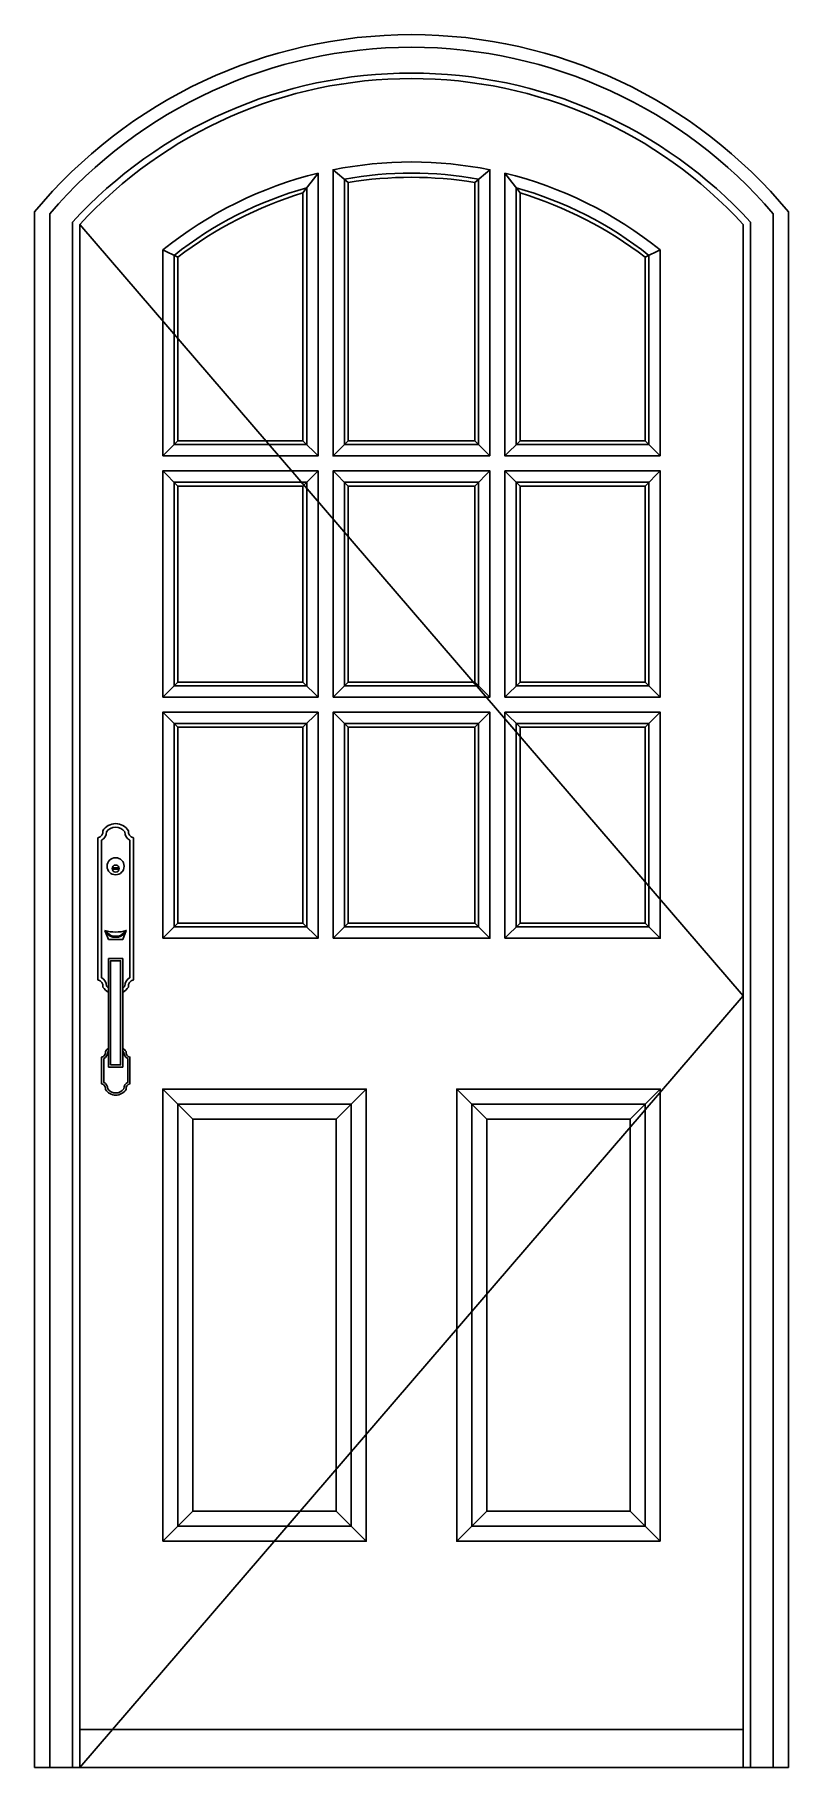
# Model space of a CAD drawing. Header units: metres. Extents: x -4543 to -3543, y -7 to 2292.
import ezdxf

# ---------------------------------------------------------------- set-up
doc = ezdxf.new("R2010")
doc.units = ezdxf.units.M
for name, color, linetype in [('2', 2, 'Continuous'), ('3', 3, 'Continuous'), ('4', 4, 'Continuous'), ('7', 7, 'Continuous'), ('BH', 3, 'Continuous')]:
    doc.layers.add(name, color=color, linetype=linetype)

msp = doc.modelspace()

# ---------------------------------------------------------------- hatches: boundary and pattern name
at = {"layer": 'BH'}
h = msp.add_hatch(dxfattribs=at)
h.set_pattern_fill('AR-RROOF', scale=300)
h.paths.add_polyline_path([(-4352.62, 1753.04), (-4186.62, 1753.04), (-4186.62, 2082.07, 0.09), (-4352.62, 1996.69)])
h.paths.add_polyline_path([(-4126.62, 1753.04), (-3958.62, 1753.04), (-3958.62, 2096.01, 0.08), (-4126.62, 2096.01)])
h.paths.add_polyline_path([(-3898.62, 1753.04), (-3732.62, 1753.04), (-3732.62, 1996.69, 0.09), (-3898.62, 2082.07)])
h.paths.add_polyline_path([(-3898.62, 1433.04), (-3732.62, 1433.04), (-3732.62, 1693.04), (-3898.62, 1693.04)])
h.paths.add_polyline_path([(-3958.62, 1693.04), (-4126.62, 1693.04), (-4126.62, 1433.04), (-3958.62, 1433.04)])
h.paths.add_polyline_path([(-4186.62, 1693.04), (-4352.62, 1693.04), (-4352.62, 1433.04), (-4186.62, 1433.04)])
h.paths.add_polyline_path([(-4186.62, 1113.04), (-4186.62, 1373.04), (-4352.62, 1373.04), (-4352.62, 1113.04)])
h.paths.add_polyline_path([(-4126.62, 1373.04), (-4126.62, 1113.04), (-3958.62, 1113.04), (-3958.62, 1373.04)])
h.paths.add_polyline_path([(-3898.62, 1113.04), (-3732.62, 1113.04), (-3732.62, 1373.04), (-3898.62, 1373.04)])
h = msp.add_hatch(dxfattribs=at)
h.set_pattern_fill('AR-CONC', scale=20)
h.paths.add_polyline_path([(-4142.62, 853.04), (-4332.62, 853.04), (-4332.62, 333.04), (-4142.62, 333.04)])
h.paths.add_polyline_path([(-3752.62, 853.04), (-3942.62, 853.04), (-3942.62, 333.04), (-3752.62, 333.04)])

# ---------------------------------------------------------------- linework, layer by layer
at = {"layer": '2'}
msp.add_line((-4542.62, -6.96), (-3542.62, -6.96), dxfattribs=at)
at = {"layer": '3'}
for p, q in [((-4439.79, 1186.5), (-4430.55, 1186.5)), ((-4439.79, 1184.61), (-4430.55, 1184.61))]:
    msp.add_line(p, q, dxfattribs=at)
for points in [[(-3562.62, -6.96), (-3562.62, 2054.42, 0.46), (-4522.62, 2054.42), (-4522.62, -6.96)], [(-3592.62, -6.96), (-3592.62, 2043.04, 0.44), (-4492.62, 2043.04), (-4492.62, -6.96)], [(-4444.59, 1026.91, -0.06), (-4447.35, 1029.71, 0.26), (-4454.02, 1040.96), (-4454.02, 1223.09, 0.26), (-4447.35, 1234.34, -0.5), (-4422.99, 1234.34, 0.26), (-4416.32, 1223.09), (-4416.32, 1040.96, 0.26), (-4422.99, 1029.71, -0.06), (-4425.75, 1026.91, -0.06)], [(-4447.48, 1102.87, 0.2), (-4438.72, 1095.74), (-4431.62, 1095.74, 0.2), (-4422.86, 1102.87, 0.19)], [(-4425.75, 943.85, -0.04), (-4424.31, 942.16, 0.29), (-4418.97, 933.42), (-4418.97, 902, 0.29), (-4424.31, 893.25, -0.51), (-4445.68, 893.25, 0.29), (-4451.02, 902), (-4451.02, 933.42, 0.29), (-4445.68, 942.16, -0.03), (-4444.59, 943.49, -0.03)]]:
    msp.add_lwpolyline(points, format="xyb", dxfattribs=at)
for points in [[(-3953.62, 1748.04), (-3953.62, 2100.22, 0.09), (-4131.62, 2100.22), (-4131.62, 1748.04)], [(-4357.62, 1748.04), (-4181.62, 1748.04), (-4181.62, 2088.73, 0.1), (-4357.62, 1999.13)], [(-3727.62, 1748.04), (-3727.62, 1999.13, 0.1), (-3903.62, 2088.73), (-3903.62, 1748.04)]]:
    msp.add_lwpolyline(points, format="xyb", close=True, dxfattribs=at)
msp.add_lwpolyline([(-4482.62, 2040.17), (-3602.62, 1016.61), (-4482.62, -6.96)], dxfattribs=at)
for points in [[(-4357.62, 1428.04), (-4357.62, 1698.04), (-4181.62, 1698.04), (-4181.62, 1428.04)], [(-4131.62, 1428.04), (-4131.62, 1698.04), (-3953.62, 1698.04), (-3953.62, 1428.04)], [(-3903.62, 1428.04), (-3903.62, 1698.04), (-3727.62, 1698.04), (-3727.62, 1428.04)], [(-4357.62, 1108.04), (-4357.62, 1378.04), (-4181.62, 1378.04), (-4181.62, 1108.04)], [(-4131.62, 1108.04), (-4131.62, 1378.04), (-3953.62, 1378.04), (-3953.62, 1108.04)], [(-3903.62, 1108.04), (-3727.62, 1108.04), (-3727.62, 1378.04), (-3903.62, 1378.04)], [(-4441.77, 925.03), (-4441.77, 1063.23), (-4428.57, 1063.23), (-4428.57, 925.03)], [(-4352.62, 313.04), (-4122.62, 313.04), (-4122.62, 873.04), (-4352.62, 873.04)], [(-3732.62, 313.04), (-3962.62, 313.04), (-3962.62, 873.04), (-3732.62, 873.04)]]:
    msp.add_lwpolyline(points, close=True, dxfattribs=at)
msp.add_circle((-4435.17, 1185.55), 4.71, dxfattribs=at)
at = {"layer": '4'}
for points in [[(-3542.62, -6.96), (-3542.62, 2056.98, 0.47), (-4542.62, 2056.98), (-4542.62, -6.96)], [(-3602.62, -6.96), (-3602.62, 2040.17, 0.44), (-4482.62, 2040.17), (-4482.62, -6.96)]]:
    msp.add_lwpolyline(points, format="xyb", dxfattribs=at)
at = {"layer": '7'}
for p, q in [((-4186.62, 2082.07), (-4166.62, 2108.19)), ((-4126.62, 2096.01), (-4146.62, 2112.64)), ((-3938.62, 2112.64), (-3958.62, 2096.01)), ((-3898.62, 2082.07), (-3918.62, 2108.19)), ((-4352.62, 1996.69), (-4372.62, 2006.35)), ((-3712.62, 2006.35), (-3732.62, 1996.69)), ((-4352.62, 1753.04), (-4372.62, 1733.04)), ((-4186.62, 1753.04), (-4166.62, 1733.04)), ((-4126.62, 1753.04), (-4146.62, 1733.04)), ((-3958.62, 1753.04), (-3938.62, 1733.04)), ((-3898.62, 1753.04), (-3918.62, 1733.04)), ((-3732.62, 1753.04), (-3712.62, 1733.04)), ((-4352.62, 1693.04), (-4372.62, 1713.04)), ((-4186.62, 1693.04), (-4166.62, 1713.04)), ((-4126.62, 1693.04), (-4146.62, 1713.04)), ((-3958.62, 1693.04), (-3938.62, 1713.04)), ((-3898.62, 1693.04), (-3918.62, 1713.04)), ((-3732.62, 1693.04), (-3712.62, 1713.04)), ((-4352.62, 1433.04), (-4372.62, 1413.04)), ((-4186.62, 1433.04), (-4166.62, 1413.04)), ((-4126.62, 1433.04), (-4146.62, 1413.04)), ((-3958.62, 1433.04), (-3938.62, 1413.04)), ((-3898.62, 1433.04), (-3918.62, 1413.04)), ((-3732.62, 1433.04), (-3712.62, 1413.04)), ((-4352.62, 1373.04), (-4372.62, 1393.04)), ((-4186.62, 1373.04), (-4166.62, 1393.04)), ((-4126.62, 1373.04), (-4146.62, 1393.04)), ((-3958.62, 1373.04), (-3938.62, 1393.04)), ((-3898.62, 1373.04), (-3918.62, 1393.04)), ((-3732.62, 1373.04), (-3712.62, 1393.04)), ((-4352.62, 1113.04), (-4372.62, 1093.04)), ((-4186.62, 1113.04), (-4166.62, 1093.04)), ((-4126.62, 1113.04), (-4146.62, 1093.04)), ((-3958.62, 1113.04), (-3938.62, 1093.04)), ((-3898.62, 1113.04), (-3918.62, 1093.04)), ((-3732.62, 1113.04), (-3712.62, 1093.04)), ((-4332.62, 853.04), (-4372.62, 893.04)), ((-4142.62, 853.04), (-4102.62, 893.04)), ((-3942.62, 853.04), (-3982.62, 893.04)), ((-3752.62, 853.04), (-3712.62, 893.04)), ((-4332.62, 333.04), (-4372.62, 293.04)), ((-4142.62, 333.04), (-4102.62, 293.04)), ((-3942.62, 333.04), (-3982.62, 293.04)), ((-3752.62, 333.04), (-3712.62, 293.04)), ((-4482.62, 43.04), (-3602.62, 43.04))]:
    msp.add_line(p, q, dxfattribs=at)
for points in [[(-3938.62, 1733.04), (-3938.62, 2112.64, 0.1), (-4146.62, 2112.64), (-4146.62, 1733.04)], [(-4372.62, 1733.04), (-4166.62, 1733.04), (-4166.62, 2108.19, 0.11), (-4372.62, 2006.35)], [(-3958.62, 1753.04), (-3958.62, 2096.01, 0.08), (-4126.62, 2096.01), (-4126.62, 1753.04)], [(-3712.62, 1733.04), (-3712.62, 2006.35, 0.11), (-3918.62, 2108.19), (-3918.62, 1733.04)], [(-4352.62, 1753.04), (-4186.62, 1753.04), (-4186.62, 2082.07, 0.09), (-4352.62, 1996.69)], [(-3732.62, 1753.04), (-3732.62, 1996.69, 0.09), (-3898.62, 2082.07), (-3898.62, 1753.04)], [(-4449.31, 1103.39, 0.15), (-4421.03, 1103.39), (-4425.75, 1091.5), (-4444.59, 1091.5)]]:
    msp.add_lwpolyline(points, format="xyb", close=True, dxfattribs=at)
for points in [[(-4372.62, 1413.04), (-4372.62, 1713.04), (-4166.62, 1713.04), (-4166.62, 1413.04)], [(-4146.62, 1413.04), (-4146.62, 1713.04), (-3938.62, 1713.04), (-3938.62, 1413.04)], [(-3918.62, 1413.04), (-3918.62, 1713.04), (-3712.62, 1713.04), (-3712.62, 1413.04)], [(-4352.62, 1433.04), (-4352.62, 1693.04), (-4186.62, 1693.04), (-4186.62, 1433.04)], [(-4126.62, 1433.04), (-4126.62, 1693.04), (-3958.62, 1693.04), (-3958.62, 1433.04)], [(-3898.62, 1433.04), (-3898.62, 1693.04), (-3732.62, 1693.04), (-3732.62, 1433.04)], [(-4372.62, 1093.04), (-4372.62, 1393.04), (-4166.62, 1393.04), (-4166.62, 1093.04)], [(-4146.62, 1093.04), (-4146.62, 1393.04), (-3938.62, 1393.04), (-3938.62, 1093.04)], [(-3918.62, 1093.04), (-3712.62, 1093.04), (-3712.62, 1393.04), (-3918.62, 1393.04)], [(-4352.62, 1113.04), (-4352.62, 1373.04), (-4186.62, 1373.04), (-4186.62, 1113.04)], [(-4126.62, 1113.04), (-4126.62, 1373.04), (-3958.62, 1373.04), (-3958.62, 1113.04)], [(-3898.62, 1113.04), (-3732.62, 1113.04), (-3732.62, 1373.04), (-3898.62, 1373.04)], [(-4444.59, 922.2), (-4444.59, 1066.06), (-4425.75, 1066.06), (-4425.75, 922.2)], [(-4372.62, 293.04), (-4102.62, 293.04), (-4102.62, 893.04), (-4372.62, 893.04)], [(-3712.62, 293.04), (-3982.62, 293.04), (-3982.62, 893.04), (-3712.62, 893.04)], [(-4332.62, 333.04), (-4142.62, 333.04), (-4142.62, 853.04), (-4332.62, 853.04)], [(-3752.62, 333.04), (-3942.62, 333.04), (-3942.62, 853.04), (-3752.62, 853.04)]]:
    msp.add_lwpolyline(points, close=True, dxfattribs=at)
for points in [[(-4444.59, 1021.3, -0.13), (-4452.13, 1028.36, 0.39), (-4458.73, 1037.79), (-4458.73, 1226.27, 0.39), (-4452.13, 1235.69, -0.56), (-4418.21, 1235.69, 0.39), (-4411.61, 1226.27), (-4411.61, 1037.79, 0.39), (-4418.21, 1028.36, -0.13), (-4425.75, 1021.3, -0.13)], [(-4449.31, 1103.39, 0.22), (-4438.92, 1094.33), (-4431.42, 1094.33, 0.22), (-4421.03, 1103.39, 0.22)], [(-4425.75, 947.52, -0.1), (-4421.42, 942.93, 0.39), (-4416.15, 935.39), (-4416.15, 900.02, 0.39), (-4421.42, 892.48, -0.56), (-4448.57, 892.48, 0.39), (-4453.84, 900.02), (-4453.84, 935.39, 0.39), (-4448.57, 942.93, -0.09), (-4444.59, 947.27, -0.09)]]:
    msp.add_lwpolyline(points, format="xyb", dxfattribs=at)
msp.add_circle((-4435.17, 1188.57), 11.31, dxfattribs=at)

doc.saveas('drawing.dxf')
